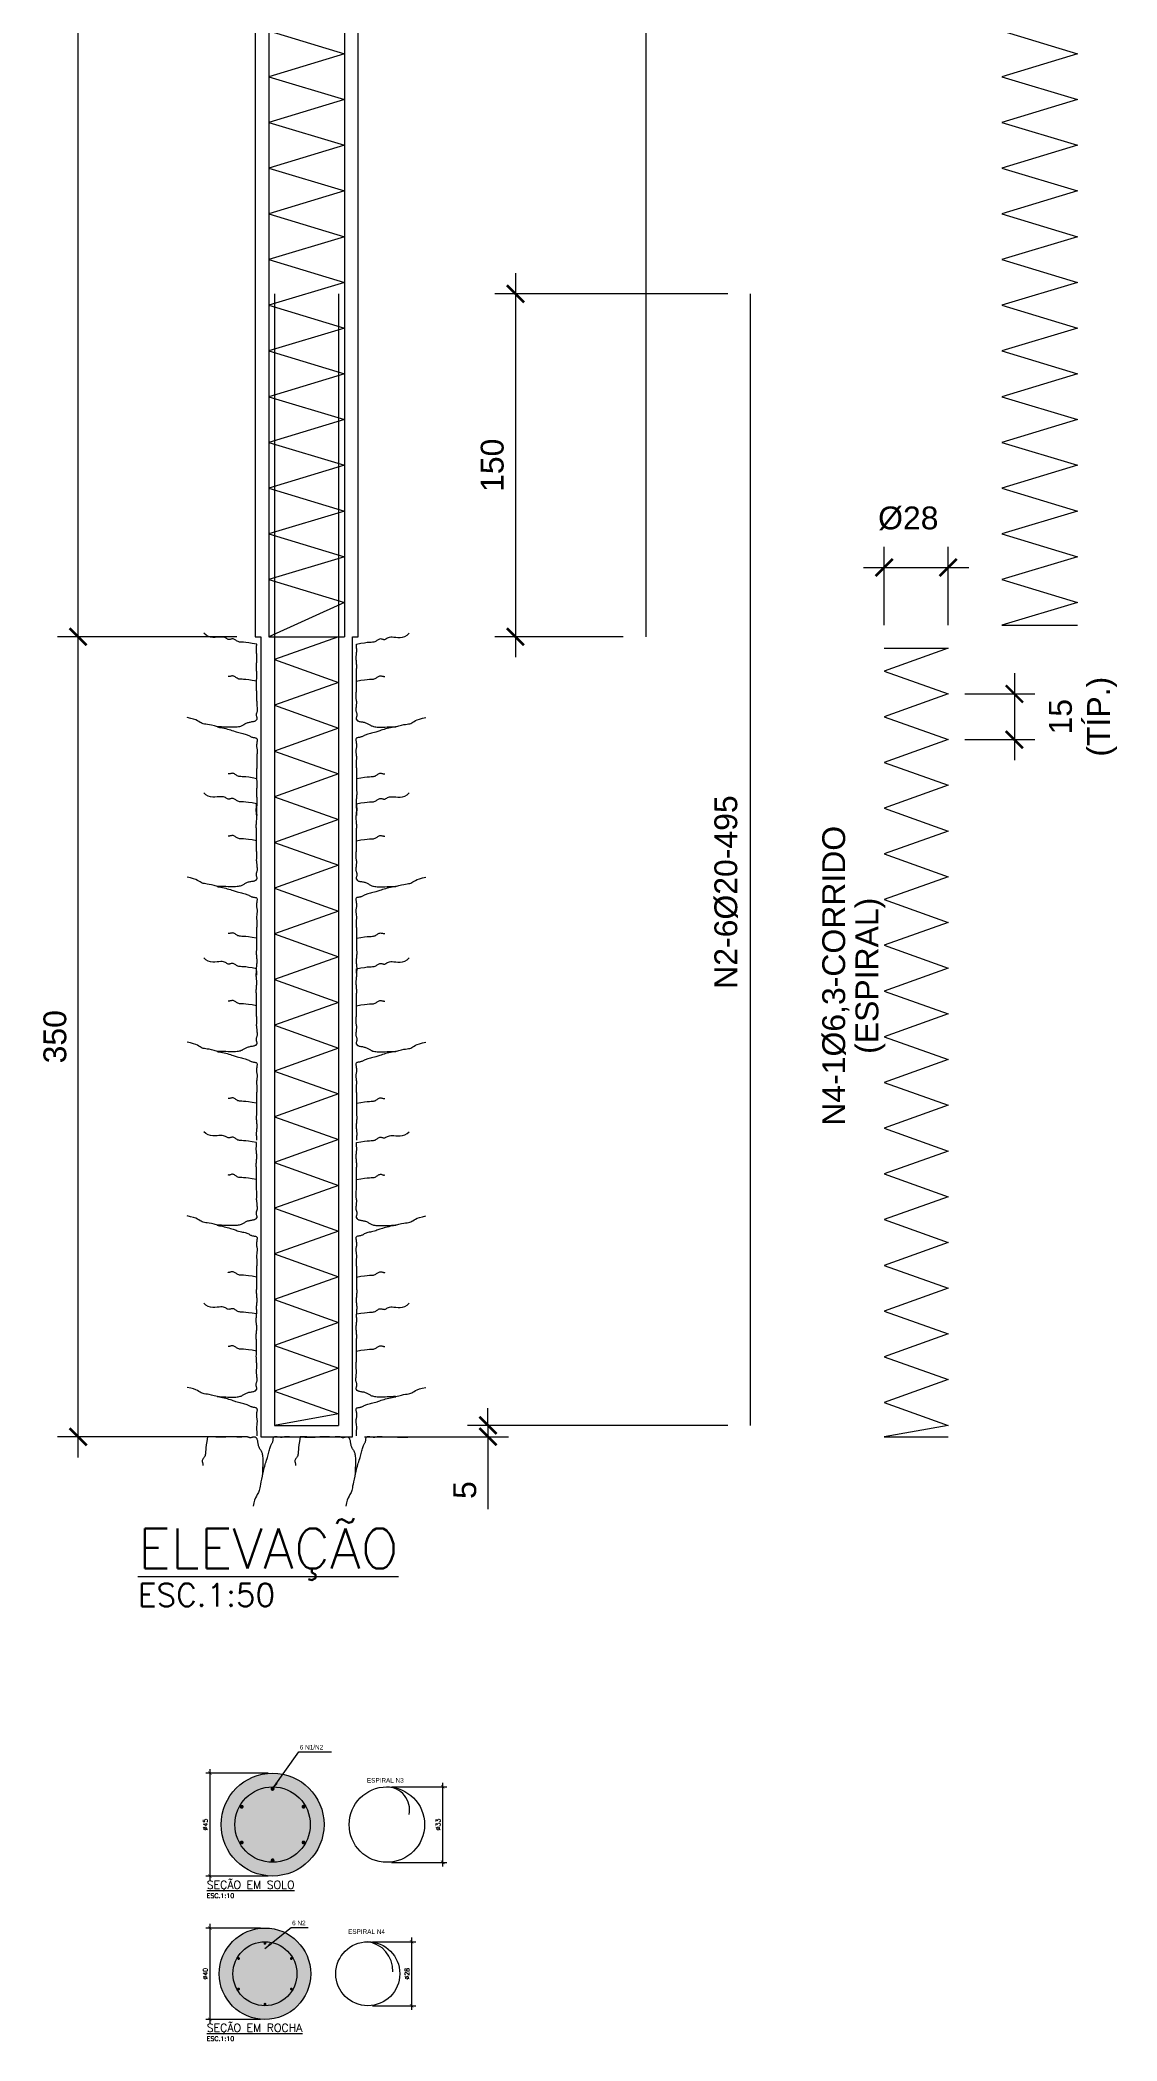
# Model space of a CAD drawing. Header units: millimetres. Extents: x 15323 to 23753, y 669 to 18176.
# Drawn here: x 18448 to 23161, y 669 to 9423 of the extents above; entities that cross this region are included whole.
import ezdxf
from ezdxf.enums import TextEntityAlignment as Align

# ---------------------------------------------------------------- set-up
doc = ezdxf.new("R2010")
doc.units = ezdxf.units.MM
for name, color, linetype in [('CIVIL-02', 2, 'Continuous'), ('CIVIL-253', 253, 'Continuous'), ('CIVIL-254', 254, 'Continuous'), ('CIVIL-DIM', 1, 'Continuous'), ('CIVIL-FERRO-CORTE', 4, 'Continuous'), ('CIVIL-FERRO-VISTA', 5, 'Continuous'), ('CIVIL-TX2', 2, 'Continuous'), ('CIVIL-TX5', 5, 'Continuous'), ('FERRO_05', 5, 'Continuous'), ('FORMA_02', 2, 'Continuous')]:
    doc.layers.add(name, color=color, linetype=linetype)
doc.styles.add('140CL-1_10', font='romans.shx', dxfattribs={"height": 35})
doc.styles.add('140CL-1_50', font='romans.shx', dxfattribs={"height": 175})
doc.styles.add('80CL-1_10', font='romans.shx', dxfattribs={"height": 20})
doc.styles.add('80CL-1_25', font='romans.shx', dxfattribs={"height": 50})
doc.styles.add('80CL-1_50', font='romans.shx', dxfattribs={"height": 100})
doc.styles.add('ARIAL NORMAL 12.5', font='arial.ttf', dxfattribs={"height": 25})
doc.styles.add('ARIAL NORMAL 50', font='arial.ttf', dxfattribs={"height": 100})
doc.dimstyles.new('TICK-1_10', dxfattribs={"dimscale": 10, "dimtxt": 2, "dimasz": 1.5, "dimexe": 1.8, "dimexo": 2, "dimgap": 1, "dimtad": 1, "dimdec": 4, "dimlfac": 0.1, "dimtxsty": '80CL-1_10', "dimblk": 'ARCHTICK', "dimcen": -2, "dimdle": 1.8, "dimclrd": 1, "dimclre": 1, "dimclrt": 2, "dimadec": 4, "dimazin": 2, "dimtfac": 1, "dimtdec": 4, "dimtmove": 2, "dimatfit": 3, "dimfxl": 1, "dimlwd": -1, "dimarcsym": 0})
doc.dimstyles.new('TICK-1_25', dxfattribs={"dimscale": 25, "dimtxt": 50, "dimasz": 1.5, "dimexe": 1.8, "dimexo": 2, "dimgap": 1, "dimtad": 1, "dimdec": 1, "dimlfac": 0.1, "dimtxsty": '80CL-1_25', "dimblk": 'ARCHTICK', "dimcen": -2, "dimdle": 1.8, "dimclrd": 1, "dimclre": 1, "dimclrt": 2, "dimadec": 4, "dimazin": 2, "dimtfac": 1, "dimtdec": 1, "dimtmove": 2, "dimatfit": 3, "dimfxl": 1, "dimlwd": -1, "dimarcsym": 0})
doc.dimstyles.new('TICK-1_50', dxfattribs={"dimscale": 50, "dimtxt": 100, "dimasz": 1.5, "dimexe": 1.8, "dimexo": 2, "dimgap": 1, "dimtad": 1, "dimdec": 1, "dimlfac": 0.1, "dimtxsty": 'ARIAL NORMAL 50', "dimblk": 'ARCHTICK', "dimcen": -2, "dimdle": 1.8, "dimclrd": 1, "dimclre": 1, "dimclrt": 2, "dimadec": 1, "dimazin": 2, "dimtfac": 1, "dimtdec": 1, "dimtix": 1, "dimtmove": 2, "dimatfit": 3, "dimfxl": 1, "dimlwd": -1, "dimarcsym": 0})

# ---------------------------------------------------------------- blocks, each defined once
blk = doc.blocks.new('_ArchTick')
at = {"color": 0, "linetype": 'ByBlock', "const_width": 0.15}
blk.add_lwpolyline([(-0.5, -0.5), (0.5, 0.5)], dxfattribs=at)
blk = doc.blocks.new('*D28')
at = {"layer": 'CIVIL-DIM', "color": 1, "lineweight": -2, "transparency": 16777216}
for p, q in [((19445.9, 1840.7), (19173.5, 1840.7)), ((19445.9, 1390.7), (19173.5, 1390.7))]:
    blk.add_line(p, q, dxfattribs=at)
at = {"layer": 'CIVIL-DIM', "color": 1, "transparency": 16777216}
blk.add_line((19191.5, 1858.7), (19191.5, 1372.7), dxfattribs=at)
at = {"layer": 'Defpoints', "color": 0, "transparency": 16777216}
for p in [(19465.9, 1840.7), (19191.5, 1390.7), (19465.9, 1390.7)]:
    blk.add_point(p, dxfattribs=at)
at = {"layer": 'CIVIL-DIM', "color": 1, "transparency": 16777216, "xscale": 15, "yscale": 15, "zscale": 15}
for p, rotation in [((19191.5, 1840.7), 90), ((19191.5, 1390.7), 270)]:
    blk.add_blockref('_ArchTick', p, dxfattribs=dict(at, rotation=rotation))
at = {"layer": 'CIVIL-DIM', "color": 2, "transparency": 16777216, "insert": (19171.5, 1615.7), "char_height": 20, "attachment_point": 5, "rotation": 90, "style": '80CL-1_10'}
blk.add_mtext('%%C45', dxfattribs=at)
blk = doc.blocks.new('*D29')
at = {"layer": 'CIVIL-DIM', "color": 1, "lineweight": -2, "transparency": 16777216}
for p, q in [((19988.2, 1780.9), (20228, 1780.9)), ((19985.9, 1450.7), (20228, 1450.7))]:
    blk.add_line(p, q, dxfattribs=at)
at = {"layer": 'CIVIL-DIM', "color": 1, "transparency": 16777216}
blk.add_line((20210, 1798.9), (20210, 1432.7), dxfattribs=at)
at = {"layer": 'Defpoints', "color": 0, "transparency": 16777216}
for p in [(19968.2, 1780.9), (19965.9, 1450.7), (20210, 1450.7)]:
    blk.add_point(p, dxfattribs=at)
at = {"layer": 'CIVIL-DIM', "color": 1, "transparency": 16777216, "xscale": 15, "yscale": 15, "zscale": 15}
for p, rotation in [((20210, 1780.9), 90), ((20210, 1450.7), 270)]:
    blk.add_blockref('_ArchTick', p, dxfattribs=dict(at, rotation=rotation))
at = {"layer": 'CIVIL-DIM', "color": 2, "transparency": 16777216, "insert": (20190, 1615.8), "char_height": 20, "attachment_point": 5, "rotation": 90, "style": '80CL-1_10'}
blk.add_mtext('%%C33', dxfattribs=at)
blk = doc.blocks.new('*U25')
at = {"layer": 'CIVIL-FERRO-CORTE', "const_width": 8.53}
blk.add_lwpolyline([(-4.3, 0, 1), (4.3, 0, 1)], format="xyb", close=True, dxfattribs=at)
blk = doc.blocks.new('*U24')
at = {"layer": 'CIVIL-DIM', "color": 0, "linetype": 'ByBlock', "lineweight": -2, "transparency": 16777216}
blk.add_blockref('*U25', (910259.8, -387124.4), dxfattribs=at)
for p, rotation in [((910124.5, -387202.5), 59.99999999999999), ((910395.2, -387202.5), 300.0000000000001), ((910124.5, -387358.8), 120), ((910259.8, -387437), 180), ((910395.2, -387358.8), 239.9999999999999)]:
    blk.add_blockref('*U25', p, dxfattribs=dict(at, rotation=rotation))
blk = doc.blocks.new('*D30')
at = {"layer": 'CIVIL-DIM', "color": 1, "lineweight": -2, "transparency": 16777216}
for p, q in [((19412.5, 1163.2), (19173.5, 1163.2)), ((19412.5, 763.2), (19173.5, 763.2))]:
    blk.add_line(p, q, dxfattribs=at)
at = {"layer": 'CIVIL-DIM', "color": 1, "transparency": 16777216}
blk.add_line((19191.5, 1181.2), (19191.5, 745.2), dxfattribs=at)
at = {"layer": 'Defpoints', "color": 0, "transparency": 16777216}
for p in [(19432.5, 1163.2), (19191.5, 763.2), (19432.5, 763.2)]:
    blk.add_point(p, dxfattribs=at)
at = {"layer": 'CIVIL-DIM', "color": 1, "transparency": 16777216, "xscale": 15, "yscale": 15, "zscale": 15}
for p, rotation in [((19191.5, 1163.2), 90), ((19191.5, 763.2), 270)]:
    blk.add_blockref('_ArchTick', p, dxfattribs=dict(at, rotation=rotation))
at = {"layer": 'CIVIL-DIM', "color": 2, "transparency": 16777216, "insert": (19171.5, 963.2), "char_height": 20, "attachment_point": 5, "rotation": 90, "style": '80CL-1_10'}
blk.add_mtext('%%C40', dxfattribs=at)
blk = doc.blocks.new('*D31')
at = {"layer": 'CIVIL-DIM', "color": 1, "lineweight": -2, "transparency": 16777216}
for p, q in [((19902.5, 1103.2), (20092, 1103.2)), ((19902.5, 823.2), (20092, 823.2))]:
    blk.add_line(p, q, dxfattribs=at)
at = {"layer": 'CIVIL-DIM', "color": 1, "transparency": 16777216}
blk.add_line((20074, 1121.2), (20074, 805.2), dxfattribs=at)
at = {"layer": 'Defpoints', "color": 0, "transparency": 16777216}
for p in [(19882.5, 1103.2), (19882.5, 823.2), (20074, 823.2)]:
    blk.add_point(p, dxfattribs=at)
at = {"layer": 'CIVIL-DIM', "color": 1, "transparency": 16777216, "xscale": 15, "yscale": 15, "zscale": 15}
for p, rotation in [((20074, 1103.2), 90), ((20074, 823.2), 270)]:
    blk.add_blockref('_ArchTick', p, dxfattribs=dict(at, rotation=rotation))
at = {"layer": 'CIVIL-DIM', "color": 2, "transparency": 16777216, "insert": (20054, 963.2), "char_height": 20, "attachment_point": 5, "rotation": 90, "style": '80CL-1_10'}
blk.add_mtext('%%C28', dxfattribs=at)
blk = doc.blocks.new('*D34')
at = {"layer": 'CIVIL-DIM', "color": 1, "transparency": 16777216}
for p, q in [((20408.3, 3362.4), (20408.3, 3437.4)), ((20408.3, 3362.4), (20408.3, 3312.4)), ((20408.3, 3312.4), (20408.3, 2996.1))]:
    blk.add_line(p, q, dxfattribs=at)
at = {"layer": 'CIVIL-DIM', "color": 1, "lineweight": -2, "transparency": 16777216}
for p, q in [((21457.4, 3362.4), (20318.3, 3362.4)), ((19867.4, 3312.4), (20498.3, 3312.4))]:
    blk.add_line(p, q, dxfattribs=at)
at = {"layer": 'Defpoints', "color": 0, "transparency": 16777216}
for p in [(20408.3, 3362.4), (21557.4, 3362.4), (19767.4, 3312.4)]:
    blk.add_point(p, dxfattribs=at)
at = {"layer": 'CIVIL-DIM', "color": 1, "transparency": 16777216, "xscale": 75, "yscale": 75, "zscale": 75}
for p, rotation in [((20408.3, 3362.4), 270), ((20408.3, 3312.4), 90)]:
    blk.add_blockref('_ArchTick', p, dxfattribs=dict(at, rotation=rotation))
at = {"layer": 'CIVIL-DIM', "color": 2, "transparency": 16777216, "insert": (20307.4, 3079.2), "char_height": 100, "attachment_point": 5, "rotation": 90, "style": 'ARIAL NORMAL 50'}
blk.add_mtext('5', dxfattribs=at)
blk = doc.blocks.new('Rocha_2')
at = {"layer": 'CIVIL-253'}
for points in [[(0, 0), (-0.007, -0.039), (-0.012, -0.07), (-0.015, -0.095), (-0.016, -0.114), (-0.017, -0.128), (-0.018, -0.14), (-0.018, -0.149), (-0.02, -0.156), (-0.022, -0.163), (-0.025, -0.17), (-0.029, -0.176), (-0.033, -0.182), (-0.037, -0.188), (-0.041, -0.194), (-0.044, -0.2), (-0.046, -0.206), (-0.046, -0.211), (-0.046, -0.217), (-0.045, -0.222), (-0.043, -0.227), (-0.042, -0.233), (-0.041, -0.238), (-0.04, -0.243), (-0.041, -0.249), (-0.042, -0.25)], [(0.257, 0), (0.251, 0), (0.245, 0), (0.24, 0.001), (0.234, 0.001), (0.227, 0.002), (0.221, 0.002), (0.214, 0.002), (0.206, 0.002), (0.198, 0.002), (0.19, 0.002), (0.181, 0.001), (0.172, 0), (0.161, -0.001), (0.15, -0.001), (0.139, -0.002), (0.126, -0.002), (0.113, -0.002), (0.1, -0.002), (0.086, -0.001), (0.072, -0.001), (0.058, 0), (0.044, 0), (0.032, 0), (0.02, 0), (0.009, 0), (0, 0)], [(0.257, 0), (0.273, 0), (0.288, 0.001), (0.3, 0.002), (0.31, 0.003), (0.318, 0.004), (0.325, 0.005), (0.332, 0.005), (0.337, 0.005), (0.342, 0.004), (0.347, 0.003), (0.351, 0.001), (0.355, 0), (0.359, -0.002), (0.363, -0.003), (0.368, -0.005), (0.372, -0.005), (0.377, -0.005), (0.382, -0.004), (0.387, -0.003), (0.392, -0.001), (0.397, 0), (0.402, 0.001), (0.406, 0.002), (0.411, 0.002), (0.415, 0.001), (0.417, 0)], [(0.417, 0), (0.425, -0.006), (0.428, -0.01), (0.43, -0.014), (0.432, -0.019), (0.434, -0.025), (0.436, -0.031), (0.437, -0.038), (0.438, -0.045), (0.439, -0.052), (0.44, -0.059), (0.442, -0.067), (0.443, -0.074), (0.446, -0.081), (0.448, -0.087), (0.451, -0.094), (0.454, -0.1), (0.458, -0.105), (0.461, -0.111), (0.465, -0.117), (0.468, -0.123), (0.471, -0.13), (0.474, -0.136), (0.477, -0.143), (0.479, -0.151), (0.481, -0.16), (0.482, -0.171), (0.483, -0.183), (0.483, -0.184)], [(0.581, 0), (0.584, 0.002), (0.588, 0.004), (0.593, 0.004), (0.6, 0.004), (0.607, 0.003), (0.614, 0.002), (0.622, 0.001), (0.63, 0), (0.638, -0.001), (0.646, -0.001), (0.654, -0.001), (0.661, 0), (0.668, 0.001), (0.675, 0.003), (0.682, 0.004), (0.688, 0.004), (0.693, 0.005), (0.698, 0.005), (0.703, 0.004), (0.708, 0.004), (0.714, 0.003), (0.721, 0.002), (0.73, 0.001), (0.742, 0), (0.757, 0)], [(0.757, 0), (0.762, 0), (0.768, 0), (0.774, 0.001), (0.78, 0.001), (0.786, 0.002), (0.793, 0.002), (0.8, 0.002), (0.807, 0.002), (0.815, 0.002), (0.823, 0.002), (0.832, 0.001), (0.842, 0), (0.852, -0.001), (0.863, -0.001), (0.875, -0.002), (0.887, -0.002), (0.9, -0.002), (0.914, -0.002), (0.928, -0.001), (0.942, -0.001), (0.956, 0), (0.969, 0), (0.982, 0), (0.994, 0), (1, 0)], [(0.522, -0.188), (0.524, -0.18), (0.528, -0.169), (0.531, -0.157), (0.534, -0.145), (0.537, -0.133), (0.539, -0.122), (0.542, -0.112), (0.545, -0.101), (0.547, -0.092), (0.55, -0.084), (0.553, -0.076), (0.556, -0.069), (0.559, -0.064), (0.562, -0.058), (0.565, -0.053), (0.568, -0.048), (0.57, -0.043), (0.572, -0.037), (0.573, -0.032), (0.574, -0.026), (0.575, -0.02), (0.575, -0.014), (0.576, -0.009), (0.578, -0.004), (0.58, -0.001)], [(0.479, -0.342), (0.471, -0.37), (0.466, -0.394), (0.462, -0.414), (0.459, -0.431), (0.457, -0.445), (0.456, -0.457), (0.453, -0.468), (0.45, -0.477), (0.446, -0.486), (0.44, -0.495), (0.434, -0.505), (0.427, -0.517), (0.42, -0.533), (0.412, -0.552), (0.405, -0.577), (0.399, -0.607)], [(0.483, -0.184), (0.484, -0.197), (0.484, -0.213), (0.484, -0.231), (0.483, -0.25), (0.482, -0.27), (0.481, -0.29), (0.48, -0.308), (0.48, -0.323), (0.479, -0.335), (0.479, -0.342), (0.48, -0.344), (0.481, -0.342), (0.482, -0.335), (0.484, -0.325), (0.487, -0.313), (0.49, -0.299), (0.493, -0.284), (0.496, -0.27), (0.5, -0.256), (0.504, -0.242), (0.508, -0.229), (0.512, -0.217), (0.516, -0.204), (0.522, -0.188)]]:
    blk.add_lwpolyline(points, dxfattribs=at)
blk = doc.blocks.new('ROCHA_3')
at = {"layer": 'CIVIL-253'}
for points in [[(0.5, 0), (0.494, 0), (0.489, 0), (0.483, 0.001), (0.477, 0.001), (0.471, 0.002), (0.464, 0.002), (0.457, 0.002), (0.45, 0.002), (0.442, 0.002), (0.433, 0.002), (0.424, 0.001), (0.415, 0), (0.405, -0.001), (0.394, -0.001), (0.382, -0.002), (0.37, -0.002), (0.357, -0.002), (0.343, -0.002), (0.329, -0.001), (0.315, -0.001), (0.301, 0), (0.288, 0), (0.275, 0), (0.263, 0), (0.252, 0), (0.242, 0), (0.233, -0.001), (0.225, -0.002), (0.217, -0.002), (0.209, -0.003), (0.201, -0.003), (0.193, -0.003), (0.184, -0.003), (0.175, -0.002), (0.166, -0.001), (0.157, 0), (0.148, 0), (0.139, 0.001), (0.13, 0.002), (0.121, 0.002), (0.112, 0.002), (0.104, 0.001), (0.096, 0), (0.088, 0), (0.08, -0.001), (0.073, -0.002), (0.066, -0.003), (0.058, -0.003), (0.051, -0.003), (0.044, -0.003), (0.036, -0.002), (0.029, -0.002), (0.022, -0.001), (0.014, -0.001), (0.007, 0), (0, 0)], [(0.5, 0), (0.517, 0), (0.531, 0.001), (0.543, 0.002), (0.553, 0.003), (0.562, 0.004), (0.569, 0.005), (0.575, 0.005), (0.58, 0.005), (0.585, 0.004), (0.59, 0.003), (0.594, 0.001), (0.598, 0), (0.603, -0.002), (0.607, -0.003), (0.611, -0.005), (0.615, -0.005), (0.62, -0.005), (0.625, -0.004), (0.63, -0.003), (0.635, -0.001), (0.64, 0), (0.645, 0.001), (0.65, 0.002), (0.654, 0.002), (0.658, 0.001), (0.66, 0)], [(0.66, 0), (0.668, -0.006), (0.671, -0.01), (0.673, -0.014), (0.676, -0.019), (0.677, -0.025), (0.679, -0.031), (0.68, -0.038), (0.681, -0.045), (0.682, -0.052), (0.684, -0.059), (0.685, -0.067), (0.687, -0.074), (0.689, -0.081), (0.691, -0.087), (0.694, -0.094), (0.698, -0.1), (0.701, -0.105), (0.705, -0.111), (0.708, -0.117), (0.711, -0.123), (0.715, -0.13), (0.717, -0.136), (0.72, -0.143), (0.722, -0.151), (0.724, -0.16), (0.725, -0.171), (0.726, -0.183), (0.726, -0.184)], [(0.824, 0), (0.827, 0.002), (0.831, 0.004), (0.837, 0.004), (0.843, 0.004), (0.85, 0.003), (0.857, 0.002), (0.865, 0.001), (0.873, 0), (0.881, -0.001), (0.889, -0.001), (0.897, -0.001), (0.904, 0), (0.912, 0.001), (0.919, 0.003), (0.925, 0.004), (0.931, 0.004), (0.936, 0.005), (0.941, 0.005), (0.946, 0.004), (0.951, 0.004), (0.957, 0.003), (0.964, 0.002), (0.974, 0.001), (0.985, 0), (1, 0)], [(1, 0), (1.006, 0), (1.011, 0), (1.017, 0.001), (1.023, 0.001), (1.029, 0.002), (1.036, 0.002), (1.043, 0.002), (1.05, 0.002), (1.058, 0.002), (1.067, 0.002), (1.076, 0.001), (1.085, 0), (1.095, -0.001), (1.106, -0.001), (1.118, -0.002), (1.13, -0.002), (1.143, -0.002), (1.157, -0.002), (1.171, -0.001), (1.185, -0.001), (1.199, 0), (1.212, 0), (1.225, 0), (1.237, 0), (1.248, 0), (1.258, 0), (1.267, -0.001), (1.275, -0.002), (1.283, -0.002), (1.291, -0.003), (1.299, -0.003), (1.307, -0.003), (1.316, -0.003), (1.325, -0.002), (1.334, -0.001), (1.343, 0), (1.352, 0), (1.361, 0.001), (1.37, 0.002), (1.379, 0.002), (1.388, 0.002), (1.396, 0.001), (1.404, 0), (1.412, 0), (1.42, -0.001), (1.427, -0.002), (1.434, -0.003), (1.442, -0.003), (1.449, -0.003), (1.456, -0.003), (1.464, -0.002), (1.471, -0.002), (1.478, -0.001), (1.486, -0.001), (1.493, 0), (1.5, 0)], [(0, 0), (-0.007, -0.039), (-0.012, -0.07), (-0.015, -0.095), (-0.016, -0.114), (-0.017, -0.128), (-0.018, -0.14), (-0.018, -0.149), (-0.02, -0.156), (-0.022, -0.163), (-0.026, -0.17), (-0.029, -0.176), (-0.034, -0.182), (-0.038, -0.188), (-0.041, -0.194), (-0.044, -0.2), (-0.046, -0.206), (-0.047, -0.211), (-0.046, -0.217), (-0.045, -0.222), (-0.043, -0.227), (-0.042, -0.233), (-0.041, -0.238), (-0.041, -0.243), (-0.041, -0.249), (-0.043, -0.254), (-0.046, -0.259), (-0.05, -0.265), (-0.054, -0.272), (-0.057, -0.28), (-0.06, -0.289), (-0.062, -0.301), (-0.062, -0.314), (-0.061, -0.329), (-0.06, -0.346), (-0.058, -0.364), (-0.058, -0.384), (-0.061, -0.403), (-0.067, -0.423), (-0.078, -0.443), (-0.095, -0.462)], [(0.324, 0), (0.317, -0.039), (0.313, -0.07), (0.31, -0.095), (0.308, -0.114), (0.307, -0.128), (0.307, -0.14), (0.306, -0.149), (0.305, -0.156), (0.302, -0.163), (0.299, -0.17), (0.295, -0.176), (0.291, -0.182), (0.287, -0.188), (0.283, -0.194), (0.28, -0.2), (0.279, -0.206), (0.278, -0.211), (0.278, -0.217), (0.28, -0.222), (0.281, -0.227), (0.282, -0.233), (0.284, -0.238), (0.284, -0.243), (0.283, -0.249), (0.283, -0.25)], [(0.765, -0.188), (0.767, -0.18), (0.771, -0.169), (0.774, -0.157), (0.777, -0.145), (0.78, -0.133), (0.783, -0.122), (0.785, -0.112), (0.788, -0.101), (0.791, -0.092), (0.794, -0.084), (0.797, -0.076), (0.8, -0.069), (0.803, -0.064), (0.806, -0.058), (0.809, -0.053), (0.811, -0.048), (0.813, -0.043), (0.815, -0.037), (0.816, -0.032), (0.817, -0.026), (0.818, -0.02), (0.819, -0.014), (0.82, -0.009), (0.821, -0.004), (0.824, -0.001)], [(1.177, 0), (1.17, -0.039), (1.165, -0.07), (1.162, -0.095), (1.161, -0.114), (1.16, -0.128), (1.159, -0.14), (1.159, -0.149), (1.157, -0.156), (1.155, -0.163), (1.151, -0.17), (1.147, -0.176), (1.143, -0.182), (1.139, -0.188), (1.136, -0.194), (1.133, -0.2), (1.131, -0.206), (1.13, -0.211), (1.131, -0.217), (1.132, -0.222), (1.133, -0.227), (1.135, -0.233), (1.136, -0.238), (1.136, -0.243), (1.136, -0.249), (1.135, -0.25)], [(0.723, -0.342), (0.715, -0.37), (0.709, -0.394), (0.705, -0.414), (0.703, -0.431), (0.701, -0.445), (0.699, -0.457), (0.697, -0.468), (0.694, -0.477), (0.689, -0.486), (0.684, -0.495), (0.677, -0.505), (0.67, -0.517), (0.663, -0.533), (0.656, -0.552), (0.649, -0.577), (0.642, -0.607)], [(0.726, -0.184), (0.727, -0.197), (0.727, -0.213), (0.727, -0.231), (0.726, -0.25), (0.725, -0.27), (0.725, -0.29), (0.724, -0.308), (0.723, -0.323), (0.723, -0.335), (0.723, -0.342), (0.723, -0.344), (0.724, -0.342), (0.726, -0.335), (0.728, -0.325), (0.73, -0.313), (0.733, -0.299), (0.736, -0.284), (0.739, -0.27), (0.743, -0.256), (0.747, -0.242), (0.751, -0.229), (0.755, -0.217), (0.759, -0.204), (0.765, -0.188)]]:
    blk.add_lwpolyline(points, dxfattribs=at)
blk = doc.blocks.new('*D35')
at = {"layer": 'CIVIL-DIM', "color": 1, "transparency": 16777216}
blk.add_line((18614.9, 6722.4), (18614.9, 15902.4), dxfattribs=at)
at = {"layer": 'CIVIL-DIM', "color": 1, "lineweight": -2, "transparency": 16777216}
for p, q in [((19014.9, 15812.4), (18524.9, 15812.4)), ((19309.9, 6812.4), (18524.9, 6812.4))]:
    blk.add_line(p, q, dxfattribs=at)
at = {"layer": 'Defpoints', "color": 0, "transparency": 16777216}
for p in [(18614.9, 15812.4), (19114.9, 15812.4), (19409.9, 6812.4)]:
    blk.add_point(p, dxfattribs=at)
at = {"layer": 'CIVIL-DIM', "color": 1, "transparency": 16777216, "xscale": 75, "yscale": 75, "zscale": 75}
for p, rotation in [((18614.9, 15812.4), 90), ((18614.9, 6812.4), 270)]:
    blk.add_blockref('_ArchTick', p, dxfattribs=dict(at, rotation=rotation))
at = {"layer": 'CIVIL-DIM', "color": 2, "transparency": 16777216, "char_height": 100, "attachment_point": 5, "rotation": 90, "style": 'ARIAL NORMAL 50'}
for s, insert in [('(VER NOTA 9)', (18730.5, 11312.4)), ('900', (18513.8, 11312.4))]:
    blk.add_mtext(s, dxfattribs=dict(at, insert=insert))
blk = doc.blocks.new('*D36')
at = {"layer": 'CIVIL-DIM', "color": 1, "transparency": 16777216}
blk.add_line((18614.9, 3222.4), (18614.9, 6902.4), dxfattribs=at)
at = {"layer": 'CIVIL-DIM', "color": 1, "lineweight": -2, "transparency": 16777216}
for p, q in [((19309.6, 6812.4), (18524.9, 6812.4)), ((19337.4, 3312.4), (18524.9, 3312.4))]:
    blk.add_line(p, q, dxfattribs=at)
at = {"layer": 'Defpoints', "color": 0, "transparency": 16777216}
for p in [(18614.9, 6812.4), (19409.6, 6812.4), (19437.4, 3312.4)]:
    blk.add_point(p, dxfattribs=at)
at = {"layer": 'CIVIL-DIM', "color": 1, "transparency": 16777216, "xscale": 75, "yscale": 75, "zscale": 75}
for p, rotation in [((18614.9, 6812.4), 90), ((18614.9, 3312.4), 270)]:
    blk.add_blockref('_ArchTick', p, dxfattribs=dict(at, rotation=rotation))
at = {"layer": 'CIVIL-DIM', "color": 2, "transparency": 16777216, "insert": (18513.8, 5062.4), "char_height": 100, "attachment_point": 5, "rotation": 90, "style": 'ARIAL NORMAL 50'}
blk.add_mtext('350', dxfattribs=at)
blk = doc.blocks.new('*D39')
at = {"layer": 'CIVIL-DIM', "color": 1, "transparency": 16777216}
blk.add_line((22711.5, 6652.4), (22711.5, 6272.4), dxfattribs=at)
at = {"layer": 'CIVIL-DIM', "color": 1, "lineweight": -2, "transparency": 16777216}
for p, q in [((22494.4, 6562.4), (22801.5, 6562.4)), ((22494.4, 6362.4), (22801.5, 6362.4))]:
    blk.add_line(p, q, dxfattribs=at)
at = {"layer": 'Defpoints', "color": 0, "transparency": 16777216}
for p in [(22394.4, 6562.4), (22394.4, 6362.4), (22711.5, 6362.4)]:
    blk.add_point(p, dxfattribs=at)
at = {"layer": 'CIVIL-DIM', "color": 1, "transparency": 16777216, "xscale": 75, "yscale": 75, "zscale": 75}
for p, rotation in [((22711.5, 6562.4), 90), ((22711.5, 6362.4), 270)]:
    blk.add_blockref('_ArchTick', p, dxfattribs=dict(at, rotation=rotation))
at = {"layer": 'CIVIL-DIM', "color": 2, "transparency": 16777216, "insert": (23011.5, 6462.4), "char_height": 100, "attachment_point": 5, "rotation": 90, "style": 'ARIAL NORMAL 50'}
blk.add_mtext('15\\P(TÍP.)', dxfattribs=at)
blk = doc.blocks.new('*D40')
at = {"layer": 'CIVIL-DIM', "color": 1, "lineweight": -2, "transparency": 16777216}
for p, q in [((22141.9, 6862.4), (22141.9, 7205.2)), ((22421.9, 6862.4), (22421.9, 7205.2))]:
    blk.add_line(p, q, dxfattribs=at)
at = {"layer": 'CIVIL-DIM', "color": 1, "transparency": 16777216}
blk.add_line((22051.9, 7115.2), (22511.9, 7115.2), dxfattribs=at)
at = {"layer": 'Defpoints', "color": 0, "transparency": 16777216}
for p in [(22421.9, 7115.2), (22141.9, 6762.4), (22421.9, 6762.4)]:
    blk.add_point(p, dxfattribs=at)
at = {"layer": 'CIVIL-DIM', "color": 1, "transparency": 16777216, "xscale": 75, "yscale": 75, "zscale": 75, "rotation": 180}
blk.add_blockref('_ArchTick', (22141.9, 7115.2), dxfattribs=at)
at = {"layer": 'CIVIL-DIM', "color": 1, "transparency": 16777216, "xscale": 75, "yscale": 75, "zscale": 75}
blk.add_blockref('_ArchTick', (22421.9, 7115.2), dxfattribs=at)
at = {"layer": 'CIVIL-DIM', "color": 2, "transparency": 16777216, "insert": (22228.1, 7330.2), "char_height": 100, "attachment_point": 5, "style": 'ARIAL NORMAL 50'}
blk.add_mtext(' %%C28', dxfattribs=at)
blk = doc.blocks.new('*D42')
at = {"layer": 'CIVIL-DIM', "color": 1, "transparency": 16777216}
blk.add_line((20528.5, 8402.4), (20528.5, 6722.4), dxfattribs=at)
at = {"layer": 'CIVIL-DIM', "color": 1, "lineweight": -2, "transparency": 16777216}
for p, q in [((21457.4, 8312.4), (20438.5, 8312.4)), ((21000.4, 6812.4), (20438.5, 6812.4))]:
    blk.add_line(p, q, dxfattribs=at)
at = {"layer": 'Defpoints', "color": 0, "transparency": 16777216}
for p in [(21557.4, 8312.4), (20528.5, 6812.4), (21100.4, 6812.4)]:
    blk.add_point(p, dxfattribs=at)
at = {"layer": 'CIVIL-DIM', "color": 1, "transparency": 16777216, "xscale": 75, "yscale": 75, "zscale": 75}
for p, rotation in [((20528.5, 8312.4), 90), ((20528.5, 6812.4), 270)]:
    blk.add_blockref('_ArchTick', p, dxfattribs=dict(at, rotation=rotation))
at = {"layer": 'CIVIL-DIM', "color": 2, "transparency": 16777216, "insert": (20427.4, 7562.4), "char_height": 100, "attachment_point": 5, "rotation": 90, "style": 'ARIAL NORMAL 50'}
blk.add_mtext('150', dxfattribs=at)
blk = doc.blocks.new('G$CFA953293')
at = {"layer": 'CIVIL-253'}
for points in [[(0, 0), (-19.4, 3.5), (-35, 5.8), (-47.3, 7.2), (-56.9, 8.1), (-64.2, 8.5), (-69.8, 8.7), (-74.3, 9.1), (-78, 9.8), (-81.5, 11), (-84.8, 12.7), (-88, 14.7), (-91.1, 16.7), (-94.2, 18.7), (-97.1, 20.5), (-99.9, 22), (-102.8, 22.9), (-105.5, 23.2), (-108.3, 22.9), (-111, 22.4), (-113.7, 21.7), (-116.4, 20.9), (-119, 20.4), (-121.7, 20.2), (-124.3, 20.6), (-126.9, 21.5), (-129.6, 23), (-132.6, 24.8), (-136.1, 26.7), (-140, 28.5), (-144.7, 29.9), (-150.3, 30.9), (-156.8, 31.1), (-164.4, 30.6), (-172.9, 29.7), (-182.1, 29), (-191.8, 29), (-201.7, 30.3), (-211.7, 33.4), (-221.6, 38.9), (-231, 47.2)], [(-0.3, -412), (-2.2, -410.8), (-4.5, -410), (-7.1, -409.4), (-10, -409), (-12.9, -408.6), (-15.9, -408.2), (-18.7, -407.6), (-21.4, -406.7), (-23.9, -405.6), (-26.4, -404.4), (-29, -403), (-31.8, -401.5), (-34.7, -399.9), (-38, -398.4), (-41.8, -396.9), (-46, -395.5), (-50.7, -394.1), (-55.8, -392.8), (-61.1, -391.5), (-66.7, -390.1), (-72.5, -388.7), (-78.4, -387.2), (-84.3, -385.5), (-90.2, -383.7), (-94.1, -382.5), (-102.2, -379.8), (-108.3, -377.7), (-114.6, -375.7), (-121, -373.6), (-127.8, -371.7), (-134.9, -369.8), (-142.2, -368.1), (-149.6, -366.5), (-156.5, -365.1), (-162.6, -363.9), (-167.5, -362.9), (-170.8, -362.2), (-172.2, -361.7), (-171.1, -361.4), (-167.5, -361.4), (-161.6, -361.6), (-153.9, -361.9), (-144.9, -362.4), (-135.2, -362.8), (-125.2, -363.2), (-115.4, -363.5), (-106.3, -363.7), (-98.3, -363.6), (-92, -363.3), (-91.3, -363.3), (-85.3, -362.8), (-80.1, -362.1), (-75.6, -361.2), (-71.6, -360.1), (-68.1, -358.8), (-64.8, -357.4), (-61.7, -355.8), (-58.6, -354.1), (-55.7, -352.3), (-52.7, -350.6), (-49.8, -348.9), (-46.8, -347.3), (-43.6, -345.8), (-40.3, -344.5), (-36.9, -343.5), (-33.3, -342.6), (-29.6, -341.9), (-25.9, -341.3), (-22.3, -340.7), (-18.8, -340.1), (-15.4, -339.5), (-12.3, -338.8), (-9.5, -337.9), (-7, -336.8), (-4.8, -335.6), (-2.9, -334.2), (0, -330.3), (0.5, -329.1), (0.9, -327.1), (0.9, -324.8), (0.5, -322.5), (0, -320), (-0.7, -317.5), (-1.4, -315), (-2, -312.5), (-2.4, -310.1), (-2.5, -307.7), (-2.3, -305.5), (-1.7, -303.4), (-1, -301.4), (-0.2, -299.3), (0.7, -297.2), (1.5, -295.1), (2.1, -292.8), (2.5, -290.3), (2.5, -287.6), (2.3, -284.5), (1.9, -280.9), (1.5, -276.6), (0.9, -271.5), (0.5, -265.5), (0.1, -258.4), (0, -250.1), (0.1, -247.3), (0.2, -244.5), (0.4, -241.5), (0.7, -238.5), (0.9, -235.4), (1.1, -232.1), (1.2, -228.6), (1.2, -224.9), (1, -220.9), (0.8, -216.7), (0.4, -212.3), (0, -207.5), (-0.3, -202.4), (-0.7, -197), (-0.9, -191.2), (-1.1, -185), (-1, -178.4), (-0.9, -171.6), (-0.7, -164.6), (-0.4, -157.6), (-0.1, -150.6), (0.1, -143.9), (0.2, -137.5), (0.2, -131.6), (0.1, -126.2), (-0.1, -121.3), (-0.5, -116.7), (-0.8, -112.5), (-1.1, -108.5), (-1.4, -104.5), (-1.6, -100.5), (-1.6, -96.5), (-1.4, -92.2), (-1.1, -87.8), (-0.7, -83.3), (-0.2, -78.7), (0.2, -74), (0.6, -69.4), (0.9, -64.9), (1, -60.5), (0.9, -56.2), (0.6, -52.1), (0.2, -48), (-0.2, -44.1), (-0.7, -40.3), (-1.1, -36.5), (-1.4, -32.8), (-1.6, -29.2), (-1.6, -25.5), (-1.5, -21.9), (-1.2, -18.2), (-0.9, -14.6), (-0.6, -11), (-0.3, -7.3), (-0.1, -3.7), (0, -0.1), (0, -0.1)], [(0, -162.3), (-19.4, -158.8), (-35, -156.5), (-47.3, -155), (-56.9, -154.2), (-64.2, -153.8), (-69.8, -153.5), (-74.3, -153.2), (-78, -152.5), (-81.5, -151.2), (-84.8, -149.5), (-88, -147.6), (-91.1, -145.6), (-94.2, -143.5), (-97.1, -141.7), (-99.9, -140.3), (-102.8, -139.4), (-105.5, -139.1), (-108.3, -139.3), (-111, -139.9), (-113.7, -140.6), (-116.4, -141.3), (-119, -141.9), (-121.7, -142), (-124.3, -141.7), (-124.8, -141.5)], [(-171.1, -361.4), (-185, -357.4), (-196.8, -354.6), (-206.8, -352.6), (-215.3, -351.3), (-222.5, -350.4), (-228.6, -349.5), (-233.9, -348.5), (-238.6, -346.9), (-242.9, -344.7), (-247.4, -342), (-252.4, -338.7), (-258.5, -335.2), (-266.3, -331.6), (-276, -327.9), (-288.3, -324.4), (-303.7, -321.3)], [(-0.1, -412.3), (1, -413.6), (1.8, -415.8), (2, -418.5), (1.9, -421.6), (1.5, -425), (0.9, -428.7), (0.3, -432.6), (-0.2, -436.6), (-0.5, -440.6), (-0.5, -444.6), (-0.3, -448.5), (0.2, -452.3), (0.7, -455.9), (1.3, -459.3), (1.8, -462.6), (2.2, -465.5), (2.4, -468.2), (2.4, -470.6), (2.2, -473), (1.8, -475.5), (1.4, -478.5), (0.9, -482.2), (0.5, -486.9), (0.2, -492.8), (0, -500.1), (0.1, -502.9), (0.2, -505.7), (0.4, -508.6), (0.7, -511.6), (0.9, -514.8), (1.1, -518.1), (1.2, -521.6), (1.2, -525.3), (1, -529.2), (0.8, -533.4)]]:
    blk.add_lwpolyline(points, dxfattribs=at)
blk = doc.blocks.new('*U26')
at = {"layer": 'CIVIL-FERRO-CORTE', "const_width": 6.11}
blk.add_lwpolyline([(3.1, 0, 1), (-3.1, 0, 1)], format="xyb", close=True, dxfattribs=at)
blk = doc.blocks.new('*U27')
at = {"color": 0, "linetype": 'ByBlock', "lineweight": -2, "transparency": 16777216}
for p, rotation in [((6802.6, 5507.1), 240), ((6917.9, 5573.6), 180), ((7033.2, 5507.1), 120), ((6802.6, 5373.9), 300.0000000000001), ((7033.2, 5373.9), 59.99999999999999)]:
    blk.add_blockref('*U26', p, dxfattribs=dict(at, rotation=rotation))
blk.add_blockref('*U26', (6917.9, 5307.4), dxfattribs=at)

msp = doc.modelspace()

# ---------------------------------------------------------------- hatches: boundary and pattern name
at = {"layer": 'CIVIL-254'}
h = msp.add_hatch(color=256, dxfattribs=at)
h.dxf.hatch_style = 1
h.paths.add_polyline_path([(19690.89828, 1615.72649, 1), (19240.89828, 1615.72649, 1)])
h = msp.add_hatch(color=256, dxfattribs=at)
h.dxf.hatch_style = 1
edge = h.paths.add_edge_path()
edge.add_arc((19432.45735, 963.22649), 200, 0, 360)

# ---------------------------------------------------------------- linework, layer by layer
msp.add_line((19414.89485, 3312.37141), (19814.89485, 3312.37141))
at = {"layer": 'CIVIL-02'}
msp.add_lwpolyline([(19389.89485, 15812.37141), (19389.89485, 6812.37141), (19414.89485, 6812.37141), (19414.89485, 3312.37141), (19814.89485, 3312.37141), (19814.89485, 6812.37141), (19839.89485, 6812.37141), (19839.89485, 15812.37141)], dxfattribs=at)
at = {"layer": 'CIVIL-FERRO-VISTA'}
for p, q in [((19449.89485, 17562.37141), (19449.89485, 6812.37141)), ((19779.89485, 17562.37141), (19779.89485, 6812.37141)), ((19474.89485, 8312.37141), (19474.89485, 3362.37141)), ((19754.89485, 8312.37141), (19754.89485, 3362.37141))]:
    msp.add_line(p, q, dxfattribs=at)
for points in [[(21100.4293, 6812.37141), (21098.71334, 17612.37141), (21248.71334, 17612.37141)], [(21557.41839, 3362.37141), (21557.41839, 8312.37141)]]:
    msp.add_lwpolyline(points, dxfattribs=at)
at = {"layer": 'CIVIL-FERRO-VISTA', "color": 3}
for points in [[(19449.89485, 9462.37141), (19779.89485, 9362.37141), (19449.89485, 9262.37141), (19779.89485, 9162.37141), (19449.89485, 9062.37141), (19779.89485, 8962.37141), (19449.89485, 8862.37141), (19779.89485, 8762.37141), (19449.89485, 8662.37141), (19779.89485, 8562.37141), (19449.89485, 8462.37141), (19779.89485, 8362.37141), (19449.89485, 8262.37141), (19779.89485, 8162.37141), (19449.89485, 8062.37141), (19779.89485, 7962.37141), (19449.89485, 7862.37141), (19779.89485, 7762.37141), (19449.89485, 7662.37141), (19779.89485, 7562.37141), (19449.89485, 7462.37141), (19779.89485, 7362.37141), (19449.89485, 7262.37141), (19779.89485, 7162.37141), (19449.89485, 7062.37141), (19779.89485, 6962.37141), (19449.89485, 6812.37141), (19779.89485, 6812.37141)], [(22657.09287, 9462.37141), (22987.09287, 9362.37141), (22657.09287, 9262.37141), (22987.09287, 9162.37141), (22657.09287, 9062.37141), (22987.09287, 8962.37141), (22657.09287, 8862.37141), (22987.09287, 8762.37141), (22657.09287, 8662.37141), (22987.09287, 8562.37141), (22657.09287, 8462.37141), (22987.09287, 8362.37141), (22657.09287, 8262.37141), (22987.09287, 8162.37141), (22657.09287, 8062.37141), (22987.09287, 7962.37141), (22657.09287, 7862.37141), (22987.09287, 7762.37141), (22657.09287, 7662.37141), (22987.09287, 7562.37141), (22657.09287, 7462.37141), (22987.09287, 7362.37141), (22657.09287, 7262.37141), (22987.09287, 7162.37141), (22657.09287, 7062.37141), (22987.09287, 6962.37141), (22657.09287, 6862.37141), (22987.09287, 6862.37141)], [(19474.89485, 6812.37141), (19754.89485, 6812.37141), (19474.89485, 6712.37141), (19754.89485, 6612.37141), (19474.89485, 6512.37141), (19754.89485, 6412.37141), (19474.89485, 6312.37141), (19754.89485, 6212.37141), (19474.89485, 6112.37141), (19754.89485, 6012.37141), (19474.89485, 5912.37141), (19754.89485, 5812.37141), (19474.89485, 5712.37141), (19754.89485, 5612.37141), (19474.89485, 5512.37141), (19754.89485, 5412.37141), (19474.89485, 5312.37141), (19754.89485, 5212.37141), (19474.89485, 5112.37141), (19754.89485, 5012.37141), (19474.89485, 4912.37141), (19754.89485, 4812.37141), (19474.89485, 4712.37141), (19754.89485, 4612.37141), (19474.89485, 4512.37141), (19754.89485, 4412.37141), (19474.89485, 4312.37141), (19754.89485, 4212.37141), (19474.89485, 4112.37141), (19754.89485, 4012.37141), (19474.89485, 3912.37141), (19754.89485, 3812.37141), (19474.89485, 3712.37141), (19754.89485, 3612.37141), (19474.89485, 3512.37141), (19754.89485, 3412.37141), (19474.89485, 3362.37141), (19754.89485, 3362.37141)], [(22141.85704, 6762.37141), (22421.85704, 6762.37141), (22141.85704, 6662.37141), (22421.85704, 6562.37141), (22141.85704, 6462.37141), (22421.85704, 6362.37141), (22141.85704, 6262.37141), (22421.85704, 6162.37141), (22141.85704, 6062.37141), (22421.85704, 5962.37141), (22141.85704, 5862.37141), (22421.85704, 5762.37141), (22141.85704, 5662.37141), (22421.85704, 5562.37141), (22141.85704, 5462.37141), (22421.85704, 5362.37141), (22141.85704, 5262.37141), (22421.85704, 5162.37141), (22141.85704, 5062.37141), (22421.85704, 4962.37141), (22141.85704, 4862.37141), (22421.85704, 4762.37141), (22141.85704, 4662.37141), (22421.85704, 4562.37141), (22141.85704, 4462.37141), (22421.85704, 4362.37141), (22141.85704, 4262.37141), (22421.85704, 4162.37141), (22141.85704, 4062.37141), (22421.85704, 3962.37141), (22141.85704, 3862.37141), (22421.85704, 3762.37141), (22141.85704, 3662.37141), (22421.85704, 3562.37141), (22141.85704, 3462.37141), (22421.85704, 3362.37141), (22141.85704, 3312.37141), (22421.85704, 3312.37141)]]:
    msp.add_lwpolyline(points, dxfattribs=at)
at = {"layer": 'FERRO_05'}
for centre, radius in [((19465.89828, 1615.72649), 165), ((19965.89828, 1615.72649), 165), ((19432.45735, 963.22649), 140), ((19882.45735, 963.22649), 140), ((19882.45735, 963.22649), 140)]:
    msp.add_circle(centre, radius, dxfattribs=at)
for centre, radius, start, end in [((19964.305, 1679.92036), 100.81872, 348.864720784, 89.094490049), ((19865.48477, 977.26977), 126.70831, 357.659919693, 83.631201782)]:
    msp.add_arc(centre, radius, start, end, dxfattribs=at)
at = {"layer": 'FORMA_02'}
for centre, radius in [((19465.89828, 1615.72649), 225), ((19432.45735, 963.22649), 200)]:
    msp.add_circle(centre, radius, dxfattribs=at)

# ---------------------------------------------------------------- block references
for name, p in [('G$CFA953293', (19395.77292, 3849.52229)), ('*U27', (12514.55195, -4477.27913))]:
    msp.add_blockref(name, p)
at = {"xscale": -1}
msp.add_blockref('G$CFA953293', (19832.57273, 3849.52229), dxfattribs=at)
at = {"layer": 'CIVIL-253', "yscale": 500, "zscale": 500}
for p, xscale, rotation in [((19396.22961, 6779.86425), 500, 270), ((19832.57273, 6780.38404), -500, 89.99999999999993), ((19395.77292, 6081.64213), 500, 270), ((19832.57273, 6081.64213), -500, 89.99999999999993), ((19395.77292, 5360.04004), 500, 270), ((19832.57273, 5360.04004), -500, 89.99999999999993), ((19395.77292, 4599.52229), 500, 270), ((19832.57273, 4599.52229), -500, 89.99999999999993)]:
    msp.add_blockref('ROCHA_3', p, dxfattribs=dict(at, xscale=xscale, rotation=rotation))
at = {"layer": 'CIVIL-253', "xscale": 500, "yscale": 500, "zscale": 500}
for p in [(19181.28863, 3311.68321), (19586.70436, 3311.68321)]:
    msp.add_blockref('Rocha_2', p, dxfattribs=at)
at = {"layer": 'CIVIL-DIM'}
msp.add_blockref('*U24', (-890793.91762, 388896.3947), dxfattribs=at)

# ---------------------------------------------------------------- texts
at = {"layer": 'CIVIL-TX2', "style": 'ARIAL NORMAL 50'}
msp.add_text('N2-6%%C20-495', height=100, rotation=90, dxfattribs=at).set_placement((21498.88307, 5272.16231))
msp.add_text('N4-1%%C6,3-CORRIDO', height=100, rotation=90, dxfattribs=at).set_placement((21921.05363, 5329.03808), align=Align.MIDDLE_CENTER)
at = {"layer": 'CIVIL-TX2', "color": 2, "style": 'ARIAL NORMAL 50'}
msp.add_text('(ESPIRAL)', height=100, rotation=90, dxfattribs=at).set_placement((22066.38225, 5329.03808), align=Align.MIDDLE_CENTER)
at = {"layer": 'CIVIL-TX2'}
for s, height, style, p in [('ESC.1:50', 100, '80CL-1_50', (18876.7498, 2570.43943)), ('6 N1/N2', 20, 'ARIAL NORMAL 12.5', (19584.71551, 1944.19104)), ('ESPIRAL N3', 20, 'ARIAL NORMAL 12.5', (19878.37819, 1799.39154)), ('ESC.1:10', 20, '80CL-1_10', (19177.80926, 1294.68099)), ('6 N2', 20, 'ARIAL NORMAL 12.5', (19551.27458, 1175.38869)), ('ESPIRAL N4', 20, 'ARIAL NORMAL 12.5', (19796.02448, 1137.54454)), ('ESC.1:10', 20, '80CL-1_10', (19177.80926, 669.18099))]:
    msp.add_text(s, height=height, dxfattribs=dict(at, style=style)).set_placement(p)
at = {"layer": 'CIVIL-TX5'}
for s, height, style, p in [('%%UELEVAÇÃO', 175, '140CL-1_50', (18876.7498, 2735.43943)), ('%%USEÇÃO EM SOLO', 35, '140CL-1_10', (19177.80926, 1334.68099)), ('%%USEÇÃO EM ROCHA', 35, '140CL-1_10', (19177.80926, 709.18099))]:
    msp.add_text(s, height=height, dxfattribs=dict(at, style=style)).set_placement(p)

# ---------------------------------------------------------------- dimensions: what is measured, and where the dimension line sits
at = {"layer": 'CIVIL-DIM'}
for base, p1, p2, text, dimstyle, override, picture, middle in [((18614.89485, 15812.37141), (19409.89485, 6812.37141), (19114.89485, 15812.37141), '<>\\X(VER NOTA 9)', 'TICK-1_50', {"dimtxsty": 'ARIAL NORMAL 50'}, '*D35', (18614.89485, 11312.37141)), ((20209.98081, 1450.72649), (19968.24692, 1780.91901), (19965.89828, 1450.72649), '%%C<>', 'TICK-1_10', {"dimdec": 0}, '*D29', (20189.98081, 1615.82275))]:
    dim = msp.add_linear_dim(base=base, p1=p1, p2=p2, angle=90, text=text, dimstyle=dimstyle, override=override, dxfattribs=at)
    dim.commit()
    dim.dimension.update_dxf_attribs({"geometry": picture, "text_midpoint": middle})
dim = msp.add_linear_dim(base=(20528.50104, 6812.37141), p1=(21557.41839, 8312.37141), p2=(21100.4293, 6812.37141), angle=90, dimstyle='TICK-1_50', override={"dimtxsty": 'ARIAL NORMAL 50'}, dxfattribs=at)
dim.commit()
dim.dimension.update_dxf_attribs({"geometry": '*D42', "text_midpoint": (20427.44374, 7562.37141)})
dim = msp.add_linear_dim(base=(22421.85704, 7115.2113), p1=(22141.85704, 6762.37141), p2=(22421.85704, 6762.37141), text=' %%C<>', dimstyle='TICK-1_50', override={"dimdec": 2, "dimtxsty": 'ARIAL NORMAL 50'}, dxfattribs=at)
dim.commit()
dim.dimension.update_dxf_attribs({"geometry": '*D40', "text_midpoint": (22228.08815, 7330.2113), "dimtype": 160})
dim = msp.add_linear_dim(base=(18614.89485, 6812.37141), p1=(19437.39485, 3312.37141), p2=(19409.56052, 6812.37141), angle=90, dimstyle='TICK-1_50', dxfattribs=at)
dim.commit()
dim.dimension.update_dxf_attribs({"geometry": '*D36', "text_midpoint": (18513.80344, 5062.37141)})
dim = msp.add_linear_dim(base=(22711.45154, 6362.37141), p1=(22394.35704, 6562.37141), p2=(22394.35704, 6362.37141), angle=90, text='15\\P(TÍP.)', dimstyle='TICK-1_50', dxfattribs=at)
dim.commit()
dim.dimension.update_dxf_attribs({"geometry": '*D39', "text_midpoint": (23011.45154, 6462.37141), "dimtype": 160})
dim = msp.add_linear_dim(base=(20408.29242, 3362.37141), p1=(19767.39485, 3312.37141), p2=(21557.41839, 3362.37141), angle=90, dimstyle='TICK-1_50', override={"dimtmove": 0}, dxfattribs=at)
dim.commit()
dim.dimension.update_dxf_attribs({"geometry": '*D34', "text_midpoint": (20408.29242, 3079.21998), "dimtype": 160})
for base, p1, p2, picture, middle in [((19191.49332, 1390.72649), (19465.89828, 1840.72649), (19465.89828, 1390.72649), '*D28', (19171.49332, 1615.72649)), ((19191.49332, 763.22649), (19432.45735, 1163.22649), (19432.45735, 763.22649), '*D30', (19171.49332, 963.22649)), ((20074.03988, 823.22649), (19882.45735, 1103.22649), (19882.45735, 823.22649), '*D31', (20054.03988, 963.22649))]:
    dim = msp.add_linear_dim(base=base, p1=p1, p2=p2, angle=90, text='%%C<>', dimstyle='TICK-1_10', dxfattribs=at)
    dim.commit()
    dim.dimension.update_dxf_attribs({"geometry": picture, "text_midpoint": middle})

# ---------------------------------------------------------------- leaders
for points in [[(19465.89828, 1772.02312), (19581.03619, 1934.27087), (19722.89953, 1934.27087)], [(19432.45735, 1074.34559), (19547.59526, 1165.46852), (19621.95018, 1165.46852)]]:
    msp.add_leader(points, dimstyle='TICK-1_25', override={"dimasz": 1.25, "dimgap": 1, "dimtad": 0}, dxfattribs=at)

doc.saveas('drawing.dxf')
